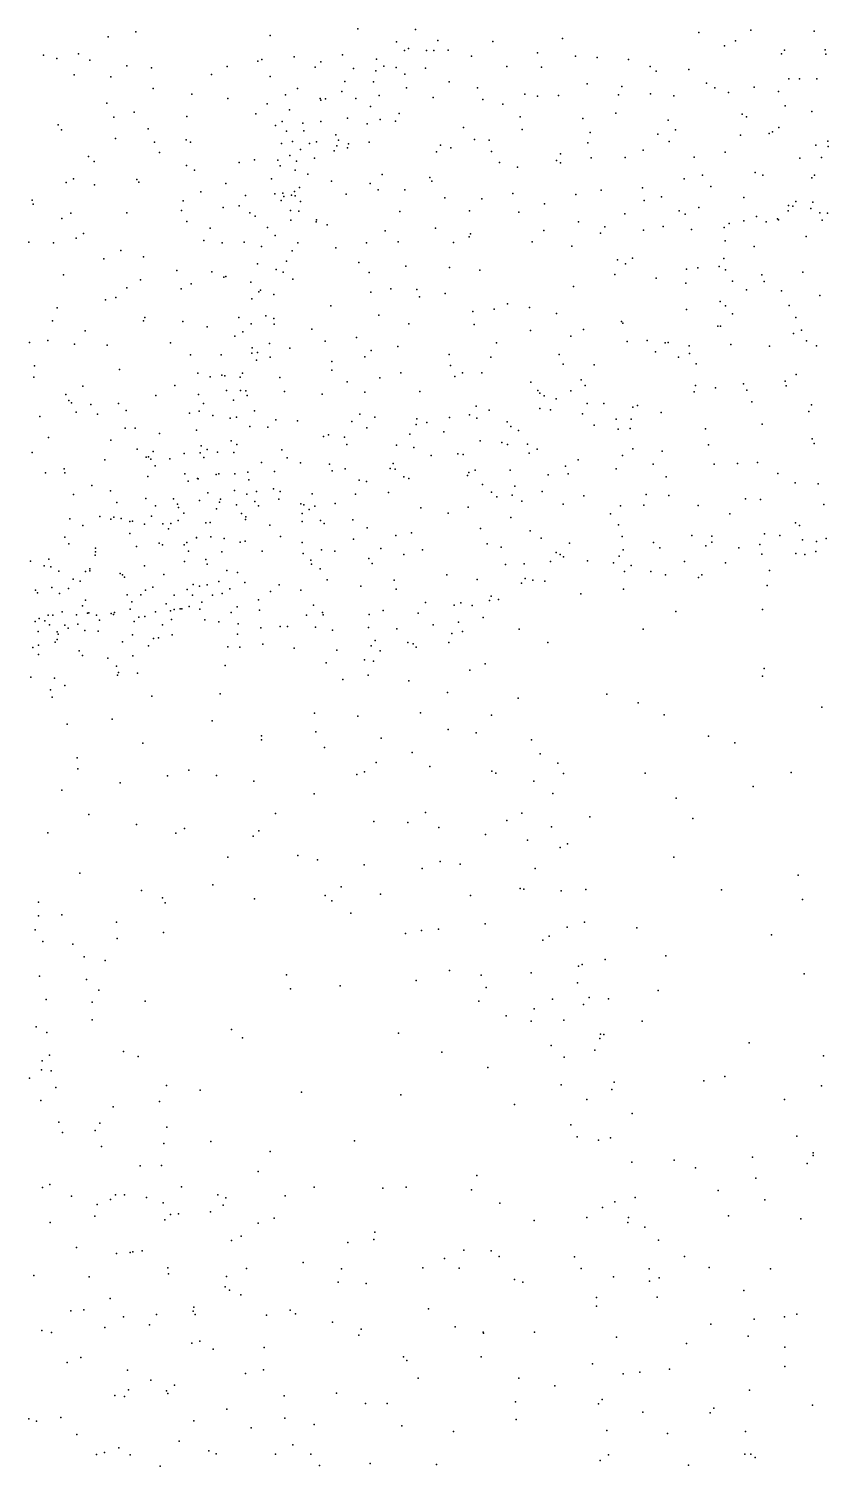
# Model space of a CAD drawing. Header units: metres. Extents: x -24.3 to 24.3, y -27.7 to 27.7.
# Drawn here: x -0.568 to 2.192, y -15.294 to -10.332 of the extents above; entities that cross this region are included whole.
import ezdxf

# ---------------------------------------------------------------- set-up
doc = ezdxf.new("R2010")
doc.units = ezdxf.units.M

msp = doc.modelspace()

# ---------------------------------------------------------------- linework, layer by layer
for p in [(-0.2935, -10.3599, 22.0451), (-0.1981, -10.3425, 15.3648), (0.2654, -10.3557, 20.2297), (0.5677, -10.3324, 19.5328), (0.7666, -10.3346, 21.0954), (1.2741, -10.3656, 18.8271), (1.7448, -10.3455, 14.7633), (1.9246, -10.3369, 14.7432), (2.143, -10.3411, 17.8178), (-0.396, -10.4186, 22.0072), (0.7016, -10.3775, 20.9424), (0.7293, -10.407, 21.6866), (0.7425, -10.4007, 19.3679), (0.8047, -10.4075, 21.3236), (0.8304, -10.4076, 19.2759), (0.8441, -10.3732, 13.5756), (0.8803, -10.4063, 15.3465), (1.0336, -10.376, 15.2275), (1.1882, -10.4152, 15.154), (1.8341, -10.3909, 14.9608), (1.8714, -10.374, 18.3709), (2.0302, -10.4189, 14.7615), (2.0408, -10.4061, 18.0589), (2.1816, -10.4055, 14.8046), (-0.5172, -10.4231, -0.8169), (-0.4711, -10.4347, 15.238), (-0.3568, -10.4406, 15.3065), (-0.2292, -10.4607, 15.3988), (-0.144, -10.4674, 21.9937), (0.1167, -10.463, 13.2507), (0.2232, -10.4448, 22.024), (0.2368, -10.4381, 19.9321), (0.3482, -10.4293, 13.2862), (0.4208, -10.4653, 15.5474), (0.44, -10.4464, -0.7929), (0.5151, -10.4226, 21.9099), (0.6322, -10.4375, 21.7821), (0.658, -10.4618, 19.453), (0.6998, -10.4667, 21.085), (0.8013, -10.4688, 15.4146), (0.96, -10.4272, 19.0768), (1.0828, -10.4627, 18.8841), (1.2023, -10.4649, 18.7717), (1.3196, -10.4273, 14.0467), (1.3943, -10.4322, 14.9917), (1.5027, -10.4384, -0.8534), (1.5766, -10.4631, 18.5766), (2.1839, -10.4197, 17.7325), (-0.4106, -10.4912, 13.2937), (-0.2849, -10.4986, 21.9524), (0.0634, -10.49, 21.9937), (0.2653, -10.4977, 20.2043), (0.5233, -10.5141, 19.5612), (0.553, -10.4695, 15.5041), (0.6224, -10.5158, 13.3285), (0.6307, -10.4782, 20.9054), (0.7304, -10.4891, 21.2556), (0.8833, -10.5161, 19.1453), (1.5983, -10.4784, 14.8836), (1.7103, -10.4728, 18.4443), (2.056, -10.5052, 15.3504), (2.0931, -10.5054, 17.9732), (2.1519, -10.5049, 17.8607), (-0.1379, -10.5384, 15.5015), (-0.0053, -10.5577, 15.5957), (0.3189, -10.5606, 19.7267), (0.3603, -10.5382, 20.4177), (0.5124, -10.5486, 20.7905), (0.6413, -10.5627, 21.6021), (0.7359, -10.5358, 21.4042), (0.981, -10.5361, 18.9964), (1.1445, -10.5586, 15.3078), (1.1878, -10.565, 18.6959), (1.2604, -10.5629, 15.2099), (1.3602, -10.522, 15.079), (1.4673, -10.5603, 18.5531), (1.4798, -10.5319, 14.1956), (1.5785, -10.5573, 18.503), (1.6593, -10.5641, 14.4531), (1.7718, -10.5202, 14.6681), (1.8008, -10.5365, 14.8123), (1.8476, -10.552, 18.3114), (1.9361, -10.5343, 18.2291), (2.0197, -10.5487, 14.7947), (-0.2978, -10.5888, -0.8299), (0.1195, -10.573, 15.6405), (0.2548, -10.592, -0.815), (0.3324, -10.612, 21.8492), (0.4378, -10.5733, 19.6298), (0.4406, -10.5784, 15.6055), (0.4563, -10.5747, 21.8264), (0.5606, -10.5733, 21.7453), (0.6121, -10.6004, 19.4896), (0.8284, -10.5702, -0.788), (0.9994, -10.5761, 15.397), (1.0681, -10.5922, 18.8115), (2.043, -10.5989, 18.045), (2.1353, -10.6176, 14.8517), (-0.466, -10.6639, 21.7938), (-0.2743, -10.6376, 15.4744), (-0.2044, -10.6203, 21.8541), (-0.0221, -10.6347, 21.8719), (0.2155, -10.6264, 21.8885), (0.2844, -10.6668, 20.0965), (0.3063, -10.6526, 20.2126), (0.3779, -10.6581, 20.5818), (0.4402, -10.6528, 13.2312), (0.5327, -10.6416, 20.9146), (0.5998, -10.6611, 21.1424), (0.6454, -10.6461, 21.4115), (0.6979, -10.6518, 19.401), (0.7106, -10.6249, 15.54), (1.1282, -10.6361, 13.5859), (1.3448, -10.6421, 18.5561), (1.4586, -10.6233, 15.0539), (1.6391, -10.6475, -0.8132), (1.8945, -10.6268, 14.83), (1.9092, -10.6362, 15.0678), (-0.4551, -10.6815, 15.3949), (-0.2688, -10.7113, 21.7593), (-0.1554, -10.6775, 13.1662), (-0.024, -10.716, -0.8319), (0.3221, -10.6857, 15.7222), (0.3812, -10.6847, 21.7549), (0.4926, -10.6982, 21.6497), (0.9325, -10.6738, 15.4833), (0.9711, -10.7152, 18.88), (1.0208, -10.7166, -0.7663), (1.1358, -10.6805, 18.6473), (1.3696, -10.6909, 15.2375), (1.6038, -10.6967, 15.0025), (1.6644, -10.6815, 18.3601), (1.8884, -10.6994, 18.1971), (1.9884, -10.6944, 18.1088), (1.9998, -10.6879, 14.8685), (2.0212, -10.6738, -0.8529), (-0.1341, -10.7234, 21.7606), (-0.1166, -10.76, 15.712), (-0.0093, -10.7236, 15.7519), (0.3045, -10.7284, 19.858), (0.343, -10.721, 20.3168), (0.3698, -10.7492, 20.4702), (0.4016, -10.7282, 19.6324), (0.4257, -10.7229, 20.8244), (0.486, -10.7537, 21.1268), (0.496, -10.7361, 15.7011), (0.501, -10.7171, 19.5547), (0.5326, -10.7435, 21.3968), (0.5361, -10.7292, 21.2362), (0.607, -10.7243, 19.463), (0.8395, -10.7577, 19.1258), (0.8529, -10.7346, 15.5491), (0.8888, -10.7433, 19.0048), (1.0293, -10.7566, 18.7524), (1.2675, -10.7646, -0.7364), (1.3617, -10.7267, 18.4728), (1.5526, -10.7519, 15.1017), (1.6425, -10.721, 14.2251), (1.8356, -10.7589, 14.9566), (2.1487, -10.7338, 17.8855), (2.1901, -10.7203, 14.9602), (2.1918, -10.7393, 16.1057), (-0.3615, -10.7731, 15.539), (-0.3421, -10.7911, 13.1996), (-0.0233, -10.8049, 21.6571), (0.1583, -10.7942, 15.8253), (0.2115, -10.7847, 21.6979), (0.2918, -10.7863, 19.7304), (0.2994, -10.8057, 19.9704), (0.3331, -10.77, 21.62), (0.3558, -10.7895, 20.6292), (0.4186, -10.7792, 20.9838), (1.0576, -10.7946, 15.506), (1.1196, -10.8098, 18.5911), (1.2542, -10.7876, 18.4883), (1.2679, -10.7952, 15.4462), (1.374, -10.7785, 13.596), (1.4904, -10.7769, 18.3898), (1.7284, -10.7753, 15.0141), (2.0933, -10.7792, 17.9843), (2.1689, -10.7767, 16.224), (-0.4383, -10.863, 15.5921), (-0.4132, -10.8509, 21.619), (-0.1945, -10.853, 15.7766), (-0.1876, -10.8615, 21.5365), (0.0043, -10.8208, 15.8435), (0.2703, -10.8502, 21.4757), (0.3515, -10.8205, 15.8141), (0.395, -10.8346, 21.3537), (0.477, -10.8589, 15.8004), (0.6515, -10.8351, -0.7893), (0.8161, -10.8459, 13.2477), (0.824, -10.8587, 15.6177), (1.6948, -10.8507, 15.1232), (1.7579, -10.8379, 18.2266), (1.9396, -10.8291, 18.0995), (1.9656, -10.8372, 15.0005), (2.1349, -10.8464, 15.056), (2.1438, -10.8376, 16.0174), (-0.3412, -10.8717, 15.6833), (0.0264, -10.8951, 13.1215), (0.1121, -10.8662, 21.5003), (0.1808, -10.908, 21.3779), (0.281, -10.9025, 21.0733), (0.3088, -10.9003, 20.9322), (0.3131, -10.9114, 15.9006), (0.339, -10.9065, 20.7293), (0.3497, -10.8936, 20.1848), (0.3521, -10.9095, 19.6503), (0.3665, -10.8806, 20.4094), (0.5274, -10.9029, 19.4586), (0.6101, -10.8664, 15.7299), (0.6377, -10.8888, 19.3516), (0.7304, -10.888, 19.2429), (1.1028, -10.9005, 13.3554), (1.3203, -10.9043, 18.4103), (1.4083, -10.89, 15.4601), (1.5512, -10.8814, 15.3244), (1.6164, -10.9124, 18.2781), (1.7864, -10.8772, 14.4636), (1.9005, -10.9145, 15.1421), (-0.5566, -10.9244, 15.6084), (-0.5521, -10.9379, 21.6616), (-0.0404, -10.9601, 15.955), (-0.0353, -10.9265, 21.4113), (0.1035, -10.9497, -0.8169), (0.1579, -10.9435, 21.2232), (0.3036, -10.9248, 19.8274), (0.3355, -10.9598, 20.0118), (0.3645, -10.9625, 20.3116), (0.3698, -10.9289, 13.1505), (0.7129, -10.9631, 15.7295), (0.8687, -10.9159, 18.9176), (0.9537, -10.961, 18.7449), (0.9956, -10.9192, 15.5945), (1.212, -10.9366, 15.5766), (1.5561, -10.9255, 15.4547), (1.6772, -10.9614, 15.4362), (1.7455, -10.9498, 15.3293), (2.0532, -10.9612, 15.7462), (2.055, -10.9421, 18.057), (2.07, -10.9448, 15.9116), (2.0796, -10.9291, 15.216), (2.1313, -10.9528, 15.5607), (2.1384, -10.9312, 16.1671), (-0.4534, -10.9868, 21.5394), (-0.4231, -10.9684, 15.7547), (-0.2295, -10.9678, 21.4516), (-0.0225, -10.9982, 21.2757), (0.195, -10.9682, 15.9652), (0.214, -10.979, 20.9975), (0.3365, -10.9935, 20.5747), (0.4237, -10.999, 15.9223), (0.4249, -10.9915, 19.508), (0.4626, -11.0096, -0.7944), (1.1232, -10.9658, 18.5604), (1.3293, -10.9985, -0.7171), (1.4891, -10.971, 15.5499), (1.6982, -10.9719, 18.2108), (1.8495, -11.0048, 15.6268), (1.9005, -10.9949, 15.4584), (1.9441, -10.9801, 15.3126), (1.9774, -10.9984, 16.0237), (2.0162, -10.9883, 15.5769), (2.0195, -10.9919, 15.4131), (2.1625, -10.9677, 15.4408), (2.1704, -10.9927, 17.9674), (2.1897, -10.9693, 16.3001), (-0.4043, -11.0548, 15.9641), (-0.3784, -11.0392, 21.4459), (0.0369, -11.0636, 21.1425), (0.0579, -11.0207, 16.0096), (0.2564, -11.0189, 19.7384), (0.283, -11.0458, 16.0255), (0.6623, -11.0301, 19.2115), (0.8363, -11.0204, 15.6924), (0.9518, -11.0508, 15.6704), (0.9568, -11.0407, 13.1873), (1.2105, -11.0282, 18.4727), (1.4052, -11.0375, 18.3339), (1.4211, -11.0157, 15.6391), (1.5546, -11.028, 18.2591), (1.6225, -11.0152, 15.6692), (1.7193, -11.0256, 15.7601), (1.8326, -11.0181, 15.8251), (2.1158, -11.0498, 16.2099), (-0.5671, -11.0694, 21.6353), (-0.4827, -11.0718, 13.1965), (-0.2495, -11.0974, 16.0262), (0.0996, -11.0716, 21.0322), (0.1755, -11.0689, 20.9016), (0.236, -11.0836, 20.7666), (0.3408, -11.0991, 19.5429), (0.3607, -11.0708, 20.2371), (0.492, -11.0882, 15.9684), (0.5977, -11.0708, 15.8791), (0.7072, -11.0677, 19.0879), (0.8979, -11.0705, -0.7609), (1.1701, -11.0674, 15.6409), (1.3067, -11.0832, 15.6631), (1.836, -11.0649, 18.1407), (1.936, -11.0839, 15.3905), (-0.3085, -11.1268, 21.3719), (-0.1719, -11.1199, 21.2775), (0.2217, -11.1434, 16.1087), (0.2859, -11.1628, 20.575), (0.3213, -11.1342, 20.0224), (0.571, -11.1393, 19.255), (0.7341, -11.1514, 18.9514), (0.8848, -11.1569, 15.7688), (1.4649, -11.1295, 15.7432), (1.4924, -11.1433, 18.2759), (1.5165, -11.124, 13.3843), (1.7026, -11.1626, -0.6809), (1.7416, -11.1573, 18.1747), (1.8153, -11.153, 13.6001), (1.8318, -11.1259, 14.2905), (-0.4481, -11.182, 16.0541), (-0.1819, -11.1993, 16.1068), (-0.0566, -11.167, 16.0933), (-0.0071, -11.2131, 13.1271), (0.0644, -11.1712, -0.8118), (0.1058, -11.19, 20.9617), (0.1127, -11.1877, 16.1276), (0.1986, -11.2072, 19.7427), (0.3101, -11.1725, 13.121), (0.3439, -11.1969, 20.3467), (0.6073, -11.1736, 15.9749), (0.9893, -11.1655, 18.6499), (1.4553, -11.1804, -0.6935), (1.5982, -11.1927, 18.2168), (1.7001, -11.2107, 15.9115), (1.8376, -11.1647, 13.8409), (1.8612, -11.2038, 16.0368), (1.9622, -11.1818, -0.7075), (1.9705, -11.2049, 16.1051), (2.1039, -11.173, 18.0685), (-0.2671, -11.2604, 21.3024), (-0.2299, -11.2265, -0.8268), (-0.0421, -11.2297, 21.1087), (0.2265, -11.2407, 20.6627), (0.232, -11.2349, 19.8706), (0.2786, -11.25, 20.004), (0.613, -11.2413, 19.099), (0.6819, -11.2296, 13.1311), (0.7718, -11.2322, 18.8383), (0.7807, -11.258, 15.945), (0.8691, -11.2461, 18.7542), (1.3121, -11.222, 15.7694), (1.91, -11.2334, 18.1476), (2.0309, -11.237, 15.9808), (2.163, -11.2531, 16.1964), (-0.4701, -11.2958, 16.1883), (-0.3035, -11.2675, 16.1354), (0.2019, -11.2643, 16.2092), (0.4754, -11.2892, 19.2734), (0.9655, -11.3086, 15.8771), (1.0382, -11.3003, -0.7331), (1.0852, -11.2813, 15.8279), (1.1602, -11.2944, 18.5295), (1.7025, -11.3013, 15.0513), (1.8184, -11.274, 14.4651), (1.8373, -11.2888, 15.8164), (2.0566, -11.288, 16.1979), (-0.4855, -11.3402, 21.4636), (-0.1717, -11.3405, 21.2241), (-0.1676, -11.3285, 16.1995), (-0.0361, -11.3428, 16.2427), (0.0478, -11.3607, 20.9645), (0.1578, -11.3287, 19.8237), (0.1997, -11.3512, 19.958), (0.251, -11.3231, 20.515), (0.2778, -11.3322, 19.5176), (0.2797, -11.3524, 20.2713), (0.6407, -11.3208, 19.0095), (0.7436, -11.3506, 16.0723), (0.9699, -11.3535, 18.6752), (1.2542, -11.3157, -0.7084), (1.4778, -11.3424, 18.2702), (1.483, -11.3487, 15.915), (1.8109, -11.3586, 13.4442), (1.8204, -11.3593, 18.1626), (1.8609, -11.3166, 16.0846), (2.0795, -11.3287, 18.1118), (-0.5025, -11.4086, 16.3075), (-0.3729, -11.3748, 16.248), (0.1432, -11.3931, 19.6947), (0.1709, -11.3789, 20.7284), (0.4091, -11.369, 19.3406), (0.4551, -11.4103, -0.7815), (0.5631, -11.3985, 19.1299), (1.1645, -11.3737, 15.9094), (1.3027, -11.3938, 13.1564), (1.3475, -11.3709, 18.379), (1.5669, -11.4085, 13.1763), (2.0723, -11.3847, -0.6657), (2.0991, -11.3727, 16.2707), (2.1165, -11.4096, 16.4596), (-0.5654, -11.4151, -3.6152), (-0.4102, -11.4214, 13.148), (-0.2973, -11.4243, 21.3357), (-0.0791, -11.4167, 21.1578), (-0.0096, -11.4575, 13.136), (0.0963, -11.4583, 20.9047), (0.2024, -11.4523, 20.6405), (0.2037, -11.4334, 16.3934), (0.2214, -11.4502, 20.4591), (0.2629, -11.4188, 13.1306), (0.3336, -11.4349, 16.3908), (0.6139, -11.4433, 18.9981), (0.7061, -11.4291, 16.2683), (0.8831, -11.4566, 16.1161), (1.0471, -11.4161, 15.9713), (1.2635, -11.4568, 15.9817), (1.4982, -11.4118, 14.8863), (1.595, -11.4477, 18.1937), (1.6287, -11.417, 14.6174), (1.6393, -11.4158, 15.4308), (1.7117, -11.4274, 18.1775), (1.7126, -11.453, 16.0773), (1.8556, -11.4219, 16.137), (1.9893, -11.4282, 16.2137), (2.1511, -11.4274, 18.1056), (-0.5486, -11.4957, 16.3935), (-0.2552, -11.5085, 16.3745), (0.2182, -11.4764, 20.2094), (0.2654, -11.4659, 19.4975), (0.4778, -11.4811, 16.4644), (0.4788, -11.5106, 13.1307), (0.5918, -11.4646, 16.4102), (0.888, -11.4942, 18.7271), (1.0274, -11.4662, 18.6399), (1.2765, -11.4906, 18.4498), (1.3835, -11.4928, 18.3608), (1.6752, -11.4658, 15.8228), (1.7359, -11.4891, 14.2887), (-0.5499, -11.5345, -4.5674), (0.016, -11.5213, 16.4482), (0.058, -11.5335, 19.8179), (0.0986, -11.5278, 19.9653), (0.1087, -11.5302, -0.7974), (0.1615, -11.5349, 16.503), (0.1703, -11.5214, 19.6166), (0.2993, -11.5366, 16.535), (0.5316, -11.5515, 19.112), (0.6439, -11.5375, 18.9009), (0.7166, -11.5204, 16.4336), (0.9026, -11.5328, 16.2271), (0.9296, -11.5199, -0.7333), (0.9965, -11.52, 16.1373), (1.165, -11.5517, 18.5397), (1.3393, -11.5439, 16.0654), (1.8988, -11.5575, 16.2161), (2.0427, -11.5492, 18.1222), (2.0812, -11.5256, 16.3079), (-0.4401, -11.5943, 16.4722), (-0.3816, -11.5664, -3.6577), (-0.1287, -11.5986, 16.5069), (-0.0638, -11.5641, 21.1447), (0.0182, -11.5944, 21.0583), (0.1151, -11.5808, 20.9133), (0.1625, -11.5805, 20.1402), (0.1812, -11.5824, 20.314), (0.1858, -11.5987, 20.6876), (0.315, -11.584, 19.4126), (0.4448, -11.5931, 19.2445), (0.5927, -11.5863, 16.5862), (0.7821, -11.5848, 18.7749), (1.1892, -11.5812, 15.0936), (1.1959, -11.5898, 13.1229), (1.2115, -11.5998, -0.6979), (1.3033, -11.5821, 14.8763), (1.3522, -11.5634, 15.4472), (1.7286, -11.586, 16.2016), (1.7337, -11.5642, 16.2689), (1.8021, -11.572, 13.3439), (1.911, -11.5794, 13.7954), (2.047, -11.5648, 16.6855), (-0.429, -11.6159, 21.4349), (-0.4209, -11.6232, -3.199), (-0.4037, -11.6561, 16.5762), (-0.3535, -11.6295, -4.5666), (-0.2586, -11.6264, -3.9523), (-0.2321, -11.6497, 21.3226), (-0.013, -11.6592, 19.8064), (0.0209, -11.6521, 16.6284), (0.0355, -11.6264, 19.6987), (0.139, -11.6146, 16.5988), (0.2108, -11.6507, 20.5807), (0.9763, -11.6348, 15.1734), (1.0212, -11.6493, 15.618), (1.1961, -11.6434, 16.2201), (1.2336, -11.648, 18.484), (1.2529, -11.6103, 15.8456), (1.3591, -11.6259, 18.391), (1.4171, -11.6258, 14.5874), (1.5177, -11.6384, 16.1866), (1.5333, -11.6329, 14.3514), (1.615, -11.6567, 14.1244), (1.9277, -11.6202, -0.6178), (2.1246, -11.6534, 16.9703), (2.134, -11.6306, 18.082), (-0.5297, -11.6708, 21.4928), (-0.3306, -11.6632, -3.4149), (0.067, -11.667, 20.0331), (0.1271, -11.6763, 16.7015), (0.1488, -11.6735, 19.5746), (0.1958, -11.7053, 20.3794), (0.2568, -11.7073, 19.4553), (0.2847, -11.6827, 16.7407), (0.3596, -11.6861, 19.3325), (0.5473, -11.6885, 19.027), (0.5753, -11.6631, -0.7648), (0.6268, -11.6735, 18.8837), (0.7699, -11.6987, 15.465), (0.7713, -11.6789, 15.0281), (0.8063, -11.6914, 13.1864), (0.884, -11.6744, 16.5171), (0.9538, -11.665, 18.6676), (0.979, -11.6762, 14.7938), (1.084, -11.6895, 16.3402), (1.0962, -11.7058, 14.5197), (1.3431, -11.6615, 16.119), (1.384, -11.7007, 16.2409), (1.4596, -11.6804, 13.2692), (1.511, -11.6802, 18.2228), (1.9635, -11.6974, 16.3337), (-0.4993, -11.7433, -5.3273), (-0.2849, -11.7529, -5.1687), (-0.235, -11.7107, 16.719), (-0.2008, -11.7115, -4.7835), (-0.1167, -11.7292, -4.5305), (0.0115, -11.7181, 16.7809), (0.1305, -11.7553, 20.9199), (0.4498, -11.7398, 13.2395), (0.4665, -11.7338, 16.8324), (0.5217, -11.7426, 15.2274), (0.5988, -11.7101, 16.7789), (0.7476, -11.7313, 18.7631), (0.8645, -11.7241, 16.6348), (0.99, -11.755, 16.5564), (1.1228, -11.7186, 16.0235), (1.4672, -11.7147, -0.6635), (1.5082, -11.7127, 16.4382), (1.7676, -11.7134, 18.1358), (2.1366, -11.7479, 18.0378), (-0.5564, -11.7952, 16.7233), (-0.1938, -11.784, 16.8566), (-0.1384, -11.792, 13.2782), (-0.0313, -11.799, -4.9722), (0.0237, -11.7962, -3.9954), (0.0273, -11.7718, -0.7668), (0.0481, -11.7845, 19.6245), (0.0833, -11.7936, 20.1623), (0.1404, -11.795, 13.302), (0.1503, -11.7676, 16.8612), (0.3052, -11.7858, 15.1065), (0.5301, -11.7671, 14.8918), (0.7014, -11.7693, 14.6776), (0.761, -11.7776, 16.8491), (0.8213, -11.8051, 18.6916), (0.9133, -11.7995, 16.7219), (0.9317, -11.8022, 14.2457), (1.0653, -11.7602, 13.2796), (1.0845, -11.7674, 18.5674), (1.1533, -11.7663, 16.4133), (1.1598, -11.7978, 14.1155), (1.1868, -11.784, 16.2998), (1.4811, -11.8058, 16.3439), (1.5174, -11.7826, 13.8957), (1.6185, -11.7901, 16.3288), (1.7784, -11.7682, 16.3165), (2.1436, -11.7643, 16.5031), (-0.4459, -11.8516, 16.8399), (-0.3048, -11.8204, 16.8915), (-0.1623, -11.8107, 19.7854), (-0.1546, -11.8102, 21.275), (-0.1466, -11.8177, -3.4833), (-0.1321, -11.8406, 16.9639), (-0.0813, -11.8172, 19.9581), (0.0361, -11.8122, 16.9284), (0.2356, -11.8297, 19.4348), (0.3243, -11.8132, 15.3245), (0.3698, -11.8309, 19.2693), (0.4707, -11.8355, 16.9715), (0.479, -11.8582, 14.5158), (0.5244, -11.8517, 18.8965), (0.6795, -11.8498, 13.381), (0.6896, -11.8334, 15.8437), (0.6967, -11.8521, 16.9766), (0.9728, -11.8557, 18.5894), (1.0938, -11.8562, 16.6311), (1.2843, -11.8416, 13.8629), (1.3291, -11.8205, 18.3133), (1.4596, -11.8514, 16.763), (1.5879, -11.8354, 18.0698), (1.7985, -11.8351, 17.068), (1.8788, -11.8329, 18.0413), (1.9471, -11.8295, 16.4607), (-0.51, -11.8657, 21.4535), (-0.4434, -11.8648, -5.6864), (-0.1567, -11.8774, 19.6823), (-0.0286, -11.8684, 20.0589), (-0.018, -11.8943, 17.0771), (0.0147, -11.8853, -5.4589), (0.0164, -11.886, 15.1415), (0.0787, -11.8712, 21.0546), (0.0882, -11.8692, 14.9232), (0.1433, -11.8689, 19.5041), (0.1878, -11.8623, 20.445), (0.1913, -11.8895, -4.8962), (0.2804, -11.8601, 14.7429), (0.5726, -11.8909, -0.7735), (0.5974, -11.8948, 18.7987), (0.7271, -11.8795, 18.7114), (0.7445, -11.8847, 16.076), (0.947, -11.8744, 13.4409), (0.9513, -11.8642, 13.9862), (0.9982, -11.906, 16.412), (1.2249, -11.8724, 16.5384), (1.2943, -11.8686, -0.6744), (1.6327, -11.8787, 16.4263), (2.0183, -11.8677, 17.9962), (2.0779, -11.8997, 16.6212), (2.1566, -11.9027, -0.5774), (-0.4132, -11.9405, 21.4074), (-0.3499, -11.9091, 16.9817), (-0.286, -11.927, 19.7917), (-0.164, -11.9538, 17.1301), (-0.0687, -11.9554, 19.6137), (0.0501, -11.9342, 19.5643), (0.0945, -11.9563, 17.1655), (0.1422, -11.9261, 20.8997), (0.1854, -11.939, 15.564), (0.2178, -11.9291, -5.2695), (0.2771, -11.9207, 19.3622), (0.2951, -11.9563, 15.7574), (0.2994, -11.9298, 13.4649), (0.4104, -11.9377, 14.2156), (0.5595, -11.9393, 17.1047), (0.6744, -11.9331, 13.9236), (1.0293, -11.9319, 16.8646), (1.0479, -11.9476, -0.7126), (1.1003, -11.9424, 18.4874), (1.1102, -11.9117, 13.6969), (1.2043, -11.93, 16.6683), (1.3476, -11.9446, 16.5658), (1.563, -11.9404, 17.9991), (1.6417, -11.9433, -0.632), (1.9064, -11.9552, 17.942), (-0.2635, -11.9673, 21.3352), (-0.13, -11.9786, 19.9989), (-0.0542, -11.9736, 17.1811), (-0.0513, -11.9853, -3.1072), (-0.0324, -12.0047, 13.3893), (0.0214, -11.9603, 20.1532), (0.08, -11.9896, 20.985), (0.09, -11.9667, 14.4359), (0.1491, -11.976, 20.393), (0.1662, -12.0053, 19.3998), (0.2127, -11.9638, 17.155), (0.2254, -11.9793, -3.8226), (0.3716, -11.9724, 19.0989), (0.3757, -12.0057, -4.2212), (0.3819, -11.9755, 17.1408), (0.3997, -11.9915, 13.9629), (0.4196, -11.9797, -4.5263), (0.4897, -11.9707, 16.046), (0.7857, -11.9855, 13.6121), (0.8804, -12.0043, 18.5701), (0.9483, -11.9841, 17.1171), (1.1346, -11.9634, 16.8027), (1.2766, -11.9736, 16.679), (1.4402, -12.0063, 18.0255), (1.4747, -11.9792, 16.5821), (1.5551, -11.9762, 17.114), (1.7423, -11.9777, 17.9337), (1.9583, -11.9576, 16.6182), (2.1765, -11.9741, 16.7978), (-0.4266, -12.0236, 19.6519), (-0.3814, -12.0467, -6.0948), (-0.3223, -12.0157, 17.0897), (-0.2851, -12.0248, 13.3499), (-0.2744, -12.0182, 19.8905), (-0.2484, -12.0227, -2.7483), (-0.2191, -12.0331, 14.904), (-0.2096, -12.0319, 19.5951), (-0.1681, -12.042, 17.2362), (-0.1438, -12.0147, 15.2727), (-0.1056, -12.0417, 21.1964), (-0.0778, -12.0402, 14.2601), (-0.0527, -12.0301, 15.5461), (0.0437, -12.0375, 19.4807), (0.0585, -12.0368, 17.2685), (0.1807, -12.0265, -3.5862), (0.1811, -12.0176, 20.6787), (0.2646, -12.0457, 17.2269), (0.3764, -12.0329, 18.9595), (0.4396, -12.0298, 18.8334), (0.4513, -12.0402, 13.6623), (0.5508, -12.0276, 16.2473), (0.6002, -12.0551, 17.2106), (1.096, -12.0198, 17.017), (1.4675, -12.0447, 16.7407), (1.8524, -12.0071, 16.6397), (2.0791, -12.0376, 17.8029), (2.0924, -12.0471, 16.8441), (-0.4433, -12.0876, 19.541), (-0.2192, -12.0746, 14.4817), (-0.0852, -12.0588, 19.5173), (-0.0219, -12.1057, 17.3507), (0.0116, -12.088, 15.8438), (0.0116, -12.0894, 21.0382), (0.0606, -12.0865, 20.2774), (0.1063, -12.0918, -5.9028), (0.1617, -12.104, 13.6), (0.179, -12.1015, 19.284), (0.3011, -12.0844, 19.0395), (0.3756, -12.1051, -0.7448), (0.553, -12.094, -4.9754), (0.6994, -12.0817, 18.6094), (0.7532, -12.0722, -0.7941), (0.992, -12.0572, 17.2194), (1.1632, -12.0659, 17.1146), (1.2014, -12.0905, 16.9488), (1.4801, -12.0854, -0.6866), (1.589, -12.1062, 17.3789), (1.721, -12.0813, 16.7177), (1.7895, -12.1046, -0.64), (1.7897, -12.0835, 17.7906), (1.9723, -12.0761, 16.7808), (2.0249, -12.0815, 17.7657), (2.1031, -12.0962, 17.6835), (2.1507, -12.1022, 17.0681), (2.1841, -12.0924, 17.928), (-0.4291, -12.1103, 21.3611), (-0.3389, -12.1497, 21.2896), (-0.3379, -12.1374, 19.4952), (-0.3376, -12.1253, 15.2544), (-0.1965, -12.1197, 19.5023), (-0.1178, -12.1079, 20.0531), (-0.1064, -12.1132, 13.9293), (-0.0318, -12.1137, -0.6849), (-0.0163, -12.1358, -2.928), (0.0984, -12.1381, 17.3792), (0.2377, -12.1358, 17.3391), (0.3797, -12.1433, 18.7858), (0.4426, -12.1306, 17.2829), (0.4888, -12.1354, -5.5326), (0.6473, -12.1264, 16.4748), (0.7272, -12.1467, 17.3132), (0.791, -12.1308, 18.541), (1.015, -12.1108, 18.4401), (1.0624, -12.1215, 17.3115), (1.2523, -12.1403, 18.0726), (1.2663, -12.1465, 17.4511), (1.2785, -12.1555, 17.95), (1.2989, -12.1084, 17.0445), (1.4703, -12.1528, 17.0012), (1.4843, -12.1315, 17.7523), (1.6101, -12.1238, 16.8564), (1.7692, -12.1173, 16.8266), (1.8833, -12.1243, 16.8805), (1.9562, -12.1121, 17.7498), (1.9629, -12.1464, 17.0093), (2.0798, -12.1438, 17.572), (2.1108, -12.1475, 17.1853), (2.1485, -12.1367, 17.381), (-0.5617, -12.1699, 21.3566), (-0.515, -12.1864, 19.3906), (-0.4983, -12.1628, 17.0613), (-0.4922, -12.1899, 19.8501), (-0.464, -12.2041, 14.6688), (-0.3716, -12.2055, 15.4781), (-0.3574, -12.2039, -0.656), (-0.3571, -12.1961, -2.4623), (-0.168, -12.1859, 13.6371), (-0.0305, -12.1717, 19.3813), (0.0434, -12.1639, 20.9424), (0.0483, -12.18, -6.1079), (0.1162, -12.2019, 20.7429), (0.4055, -12.1663, 16.3552), (0.4081, -12.1809, -3.6305), (0.4384, -12.1967, 18.59), (0.6064, -12.1603, -4.2972), (0.6177, -12.1777, -5.3188), (1.0777, -12.182, -0.7896), (1.1418, -12.1788, 18.2305), (1.2328, -12.1711, 17.668), (1.3605, -12.1692, 17.3085), (1.4509, -12.1761, 17.5189), (1.4888, -12.2053, 17.372), (1.5115, -12.1851, 17.1248), (1.6953, -12.171, 17.6225), (1.8374, -12.1759, 17.0143), (1.989, -12.2018, 17.3723), (-0.4149, -12.2324, -6.3207), (-0.3907, -12.2387, 19.9476), (-0.2522, -12.2131, 15.7824), (-0.244, -12.2172, 17.3965), (-0.2373, -12.2248, 20.0373), (-0.1021, -12.2165, 21.1213), (-0.0006, -12.2506, 20.3123), (0.048, -12.2512, 17.5262), (0.0881, -12.2402, 20.4997), (0.1528, -12.2093, -3.0701), (0.1781, -12.244, 18.7014), (0.2961, -12.2523, 17.4531), (0.462, -12.234, 17.3865), (0.6935, -12.2362, 16.6816), (0.8755, -12.2168, 17.4435), (0.9795, -12.2335, 18.3273), (1.1324, -12.2462, 17.72), (1.1454, -12.2298, 18.0818), (1.1717, -12.2362, 17.9504), (1.2139, -12.2392, 17.2246), (1.5799, -12.2062, 17.4831), (1.6295, -12.2175, 17.2449), (1.7443, -12.2265, 17.4876), (1.7551, -12.2167, 17.2244), (1.981, -12.2539, -0.6594), (-0.545, -12.2697, 15.2988), (-0.5374, -12.2788, 14.4393), (-0.4886, -12.2612, 19.2642), (-0.4619, -12.2819, 13.5926), (-0.4306, -12.2641, 21.2539), (-0.2279, -12.2868, 17.5857), (-0.1805, -12.2868, 16.0584), (-0.1651, -12.2699, 19.3035), (-0.1396, -12.2602, 20.1476), (-0.0656, -12.2871, 17.606), (-0.0206, -12.2681, 20.9435), (-0.0026, -12.2873, 19.1478), (0.0217, -12.2567, 16.201), (0.0663, -12.2877, 20.6572), (0.0996, -12.2812, 18.6083), (0.1258, -12.2653, 18.8232), (0.225, -12.3034, 16.4342), (0.2669, -12.2744, 18.5876), (0.3714, -12.2707, -5.9333), (0.5784, -12.2568, -3.78), (0.7001, -12.2669, 17.4451), (1.0282, -12.2914, 17.6797), (1.0539, -12.3029, 17.8305), (1.3383, -12.2824, -0.78), (1.4851, -12.2669, 17.5247), (-0.4529, -12.3446, 19.0956), (-0.3825, -12.3247, 19.2063), (-0.3717, -12.305, 17.3608), (-0.3655, -12.35, 18.4299), (-0.36, -12.3486, 20.0615), (-0.2837, -12.3507, 18.5181), (-0.2753, -12.3543, 17.8374), (-0.2717, -12.3478, 18.345), (-0.2177, -12.336, 19.1593), (-0.2123, -12.3101, 21.1058), (-0.1309, -12.3452, 18.2327), (-0.0935, -12.317, 20.2756), (-0.0785, -12.3416, 17.7463), (-0.0664, -12.3374, 19.059), (-0.0447, -12.3342, 18.4148), (-0.0392, -12.3351, -2.6438), (-0.0147, -12.3262, 20.8391), (0.0231, -12.3361, 20.5377), (0.0297, -12.311, 17.6775), (0.1308, -12.347, 18.3756), (0.1519, -12.328, 17.6281), (0.2283, -12.3394, -6.2493), (0.4149, -12.3222, 18.4572), (0.4461, -12.3469, 17.5149), (0.6075, -12.3541, 17.5362), (0.656, -12.3404, 18.4057), (0.7759, -12.3491, 18.321), (0.8016, -12.313, -4.7521), (0.9002, -12.3222, 17.6213), (0.9239, -12.3142, 18.2578), (0.9622, -12.3234, 17.1121), (1.022, -12.3061, 18.1342), (1.6661, -12.3434, 17.7984), (1.9652, -12.3369, 18.0656), (-0.5457, -12.3787, 20.0045), (-0.5315, -12.3678, 18.8585), (-0.5121, -12.3755, 18.6181), (-0.5003, -12.3567, 15.7071), (-0.4962, -12.3902, 17.3269), (-0.4844, -12.3564, 18.4182), (-0.4428, -12.3908, 17.4377), (-0.4318, -12.4017, 18.0175), (-0.4028, -12.3555, 18.3095), (-0.3986, -12.3873, -2.2819), (-0.3338, -12.3564, 18.158), (-0.3241, -12.3737, 18.6755), (-0.2036, -12.3783, 18.9037), (-0.1884, -12.3632, 18.648), (-0.1675, -12.3605, 18.093), (-0.1058, -12.3897, -6.4394), (-0.0757, -12.3709, 20.3892), (0.0398, -12.372, 17.9688), (0.088, -12.3794, 18.1223), (0.1545, -12.3859, -2.8489), (0.2329, -12.4007, 17.7223), (0.2999, -12.396, -3.0574), (0.3252, -12.395, 17.6422), (0.3913, -12.3561, -3.2775), (0.4216, -12.3981, 18.343), (0.4478, -12.3554, 16.6834), (0.6054, -12.399, -3.5939), (0.703, -12.404, 16.9855), (0.8275, -12.3903, 18.2116), (0.9159, -12.3808, 18.1115), (1.0007, -12.3647, 17.9496), (-0.5349, -12.4126, 18.0989), (-0.4766, -12.4498, 17.9076), (-0.4696, -12.441, 20.0956), (-0.4693, -12.4145, 15.9222), (-0.466, -12.4221, 17.5844), (-0.3741, -12.4093, 17.7907), (-0.3282, -12.4115, 21.0741), (-0.2443, -12.4487, 20.9664), (-0.21, -12.4246, 20.276), (-0.1371, -12.4369, -0.6044), (-0.1201, -12.4342, 20.739), (-0.0723, -12.4244, 20.5164), (0.1531, -12.4218, 18.0012), (0.4811, -12.4087, -0.8043), (0.6273, -12.4434, 17.6966), (0.7404, -12.451, 18.1261), (0.8817, -12.4505, -4.2516), (0.8925, -12.4199, 17.9204), (0.9292, -12.413, -5.4151), (1.1246, -12.4046, -0.8315), (1.2234, -12.4509, 17.5325), (1.5534, -12.4045, -0.7857), (-0.5542, -12.4681, 17.5007), (-0.5345, -12.4925, 17.7438), (-0.5337, -12.4604, -0.5657), (-0.3939, -12.4798, 20.2066), (-0.3827, -12.4955, 20.9964), (-0.2081, -12.4972, 20.8157), (-0.154, -12.4627, 20.4217), (0.1197, -12.4654, -6.453), (0.1602, -12.4669, -0.6903), (0.2399, -12.4569, 18.0858), (0.3487, -12.47, 17.7471), (0.4961, -12.4775, -6.0886), (0.6138, -12.4618, 18.2409), (0.6449, -12.4797, -5.889), (0.7595, -12.4553, -3.7877), (0.7689, -12.4673, 17.9491), (-0.2951, -12.5053, 16.2323), (-0.2646, -12.5322, -6.5736), (0.1096, -12.5297, -2.6045), (0.4587, -12.5214, 17.9502), (0.5915, -12.5106, 18.0259), (0.6218, -12.5147, 17.8846), (0.955, -12.5463, -0.8515), (1.0077, -12.5246, -5.0094), (1.9701, -12.5401, -0.7182), (-0.561, -12.5701, 20.2888), (-0.4788, -12.5744, 20.8479), (-0.4436, -12.5991, 20.4855), (-0.262, -12.5635, 20.5855), (-0.2578, -12.5544, 20.454), (-0.1924, -12.5561, -2.3163), (0.5163, -12.5787, 16.9889), (0.604, -12.5631, -3.3516), (0.7437, -12.5826, -3.5716), (1.9644, -12.5675, 18.2921), (-0.4932, -12.614, 20.6588), (-0.4866, -12.6394, -6.683), (-0.1434, -12.6364, 16.5338), (0.093, -12.6277, 16.7288), (0.8774, -12.6231, 17.3665), (1.1213, -12.643, 17.6018), (1.4276, -12.6292, 17.865), (0.4183, -12.6946, -2.8308), (0.7846, -12.6941, -0.8722), (1.0289, -12.7014, -4.0828), (1.5361, -12.6585, -0.8948), (1.625, -12.7009, 18.1021), (2.1695, -12.6738, 18.4807), (-0.4349, -12.7329, 16.3953), (-0.2798, -12.7151, -2.148), (0.0654, -12.7206, -6.5972), (0.5679, -12.7048, -3.0807), (0.8794, -12.7513, -5.813), (-0.1737, -12.7985, -6.7085), (0.2356, -12.7872, -0.7632), (0.2358, -12.7734, -2.4958), (0.4229, -12.7594, -6.4446), (0.6483, -12.7814, -6.2464), (0.9766, -12.7628, -3.7835), (1.168, -12.7868, 17.7647), (1.7779, -12.7739, 18.282), (1.8688, -12.7975, -0.8377), (-0.4003, -12.8486, -6.7849), (0.453, -12.8127, -0.8517), (0.7553, -12.8302, -3.2373), (1.1973, -12.8354, -5.0195), (-0.3986, -12.8872, -0.4036), (-0.0153, -12.8912, 16.8701), (0.5908, -12.8971, -2.8405), (0.6309, -12.8646, 17.3486), (0.8164, -12.8787, 17.5208), (1.0309, -12.895, -1.05), (1.258, -12.8667, -4.6852), (2.0641, -12.8997, -0.8124), (-0.2522, -12.9355, 16.7302), (-0.0885, -12.9111, -2.0766), (0.08, -12.9097, -2.2304), (0.2096, -12.9296, -6.6169), (0.5646, -12.9066, -1.0148), (1.0449, -12.9016, -5.6588), (1.1754, -12.9289, -5.3997), (1.2781, -12.9025, 17.9435), (1.5604, -12.9014, 18.1815), (1.933, -12.9475, 18.4346), (-0.4537, -12.961, 16.5981), (0.4177, -12.9731, -6.5185), (1.2413, -12.972, -4.2577), (1.6671, -12.9877, -1.0483), (-0.3607, -13.0443, -1.8406), (0.2841, -13.0405, -0.8899), (0.802, -13.0372, -1.1426), (1.1342, -13.0399, -3.7026), (-0.196, -13.0785, -0.6697), (-0.0301, -13.0933, -1.9356), (0.623, -13.0687, -2.6468), (0.7407, -13.0724, -2.8576), (0.8478, -13.0895, -3.05), (1.082, -13.0651, -1.191), (1.2363, -13.0875, -3.9455), (1.3685, -13.053, -1.1597), (1.724, -13.0581, 18.3353), (-0.5022, -13.1081, -1.6286), (-0.0606, -13.1085, 16.9796), (0.2072, -13.1189, 17.1447), (0.2266, -13.1013, -2.0367), (1.0084, -13.114, -5.8364), (1.1538, -13.1328, 17.9155), (1.2916, -13.1462, -5.0144), (0.1196, -13.1916, -0.8943), (0.361, -13.1856, -1.1324), (1.2669, -13.1588, -5.2623), (1.6591, -13.1915, -1.1656), (-0.3919, -13.2465, 16.87), (0.4291, -13.2012, 17.3343), (0.5898, -13.2184, -6.4579), (0.79, -13.2305, -1.2945), (0.8522, -13.2069, -6.0982), (0.9216, -13.2158, 17.7544), (1.1802, -13.2311, -3.5239), (0.0677, -13.2868, -1.7106), (0.5109, -13.2946, -2.0069), (2.0874, -13.2538, -1.0017), (-0.1784, -13.3062, -6.8333), (-0.1064, -13.3321, -0.7941), (0.2119, -13.336, -1.4426), (0.4556, -13.3244, -1.3437), (0.4778, -13.3429, -1.6311), (0.6467, -13.3192, -2.2298), (0.9567, -13.3235, -2.9367), (1.1282, -13.2999, -3.3201), (1.1406, -13.3022, -5.5851), (1.2704, -13.3077, -3.7503), (1.3555, -13.3033, -4.7362), (1.8232, -13.3047, 18.4568), (2.1025, -13.3374, 18.6467), (-0.5343, -13.3938, 10.1133), (-0.5337, -13.3468, -1.3972), (-0.4541, -13.3903, 9.699), (-0.0974, -13.3493, -1.4429), (0.5433, -13.3855, 17.4917), (-0.5463, -13.4429, -6.806), (-0.2653, -13.4155, -0.9308), (0.7883, -13.4451, -2.3506), (0.8462, -13.4404, -6.064), (1.0078, -13.4213, 17.8538), (1.2902, -13.4336, -1.4281), (1.3504, -13.4155, -4.1567), (1.5309, -13.4352, -1.3354), (-0.5192, -13.4824, -1.1629), (-0.4159, -13.4918, -0.4959), (-0.2623, -13.4727, -0.689), (-0.1031, -13.4514, 17.1381), (0.7329, -13.4555, -1.9402), (1.2066, -13.4782, -5.4088), (1.2287, -13.4644, 18.0284), (1.9956, -13.4603, -1.1728), (-0.3768, -13.5354, 9.9478), (1.4218, -13.545, -4.5501), (1.6314, -13.5325, 18.3455), (-0.304, -13.548, 17.0523), (0.8849, -13.5825, -2.1691), (1.1661, -13.5909, -1.7921), (1.3297, -13.5674, -1.6373), (1.3423, -13.5619, -3.7838), (-0.5312, -13.6027, 9.078), (-0.3682, -13.6135, 9.4641), (0.322, -13.5975, 17.4061), (0.507, -13.6356, 17.5197), (0.7693, -13.6176, 17.686), (0.9935, -13.5985, -2.5903), (1.0109, -13.642, -5.7368), (1.3261, -13.625, -3.5231), (2.1084, -13.5949, 18.6515), (-0.5073, -13.6829, 10.6178), (-0.349, -13.6923, 9.2172), (-0.3263, -13.6508, -6.7889), (-0.1662, -13.6886, 17.1591), (0.3359, -13.646, -6.5014), (0.9853, -13.6883, 17.8589), (1.2404, -13.6818, -3.0781), (1.3671, -13.6761, 18.142), (1.4337, -13.6806, -4.3296), (1.6051, -13.6521, -1.5499), (1.0797, -13.7394, -2.1442), (1.1772, -13.7156, -5.3976), (1.3474, -13.6999, -4.8977), (-0.5427, -13.7775, 0.2095), (-0.3485, -13.7535, 10.3128), (0.132, -13.7864, 17.3476), (1.166, -13.7583, -2.6117), (1.2787, -13.7545, -5.1924), (1.5497, -13.7579, 18.255), (-0.5056, -13.7972, 10.8427), (0.1695, -13.8152, -6.5431), (0.7088, -13.7995, -6.1499), (1.2353, -13.8412, -2.3478), (1.4032, -13.8177, -3.7276), (1.4058, -13.8021, -4.5112), (1.4177, -13.8033, -1.854), (1.9192, -13.8328, -1.4333), (-0.4961, -13.8747, 8.9887), (-0.2412, -13.8619, 9.3081), (-0.1897, -13.8802, 10.1205), (0.8574, -13.8644, 17.7393), (1.2801, -13.8822, 18.0368), (1.3859, -13.8578, -3.5065), (2.1754, -13.8771, -1.1912), (-0.5234, -13.9254, 0.3747), (-0.522, -13.8946, 17.0326), (-0.4909, -13.9287, -6.6621), (1.0173, -13.9176, -5.6294), (-0.5653, -13.9546, 11.3509), (-0.474, -13.9872, 0.6093), (-0.0926, -13.9798, 9.5839), (1.2697, -13.9773, -5.0762), (1.4531, -13.9684, -4.1583), (1.7629, -13.9642, 18.3117), (1.8353, -13.9493, -1.6179), (2.1689, -13.9809, 2.6325), (-0.526, -14.0321, 1.4826), (-0.117, -14.0348, 9.3735), (0.0233, -13.9965, -6.512), (0.3733, -14.0025, 17.4864), (0.7169, -14.0122, 17.6503), (1.3584, -14.028, -2.8489), (1.4452, -13.9937, -3.9045), (2.0409, -14.0281, -1.4299), (-0.276, -14.0535, 10.7113), (1.1088, -14.0451, -5.3441), (1.5147, -14.0762, -2.092), (-0.4635, -14.1068, 17.0961), (-0.3382, -14.1351, 10.9909), (-0.3222, -14.1098, 1.2183), (-0.0912, -14.1234, 10.279), (1.3038, -14.1151, 17.9835), (-0.451, -14.1423, 11.3176), (-0.3165, -14.1898, 1.6102), (-0.1015, -14.1804, -6.4538), (0.0602, -14.1735, 9.8373), (0.5566, -14.1707, -6.0233), (1.3246, -14.1575, -4.8014), (1.3988, -14.1688, -4.3598), (1.4405, -14.1602, -3.4102), (2.083, -14.155, 2.4907), (0.2655, -14.2081, -6.2167), (1.6601, -14.2373, 18.144), (1.9306, -14.2272, -1.6887), (2.1402, -14.2127, 2.2462), (2.1403, -14.2217, 18.4312), (-0.183, -14.2576, 1.828), (-0.1102, -14.2555, 1.4127), (0.2237, -14.2761, 17.3799), (1.5133, -14.2446, -2.4429), (1.733, -14.2643, -1.9465), (2.1191, -14.2496, -1.4778), (-0.5203, -14.3319, 8.9019), (-0.4953, -14.3218, 0.3876), (-0.0402, -14.3294, 9.2314), (0.4172, -14.3303, 17.4663), (0.6547, -14.334, -5.7693), (0.7354, -14.3311, 17.6161), (0.9785, -14.2907, -5.409), (1.9416, -14.3001, 2.8493), (-0.4207, -14.3615, 11.3271), (-0.286, -14.3737, 11.0545), (-0.2679, -14.3568, -6.3922), (-0.2373, -14.3571, 0.9842), (-0.1612, -14.366, 10.6933), (-0.1034, -14.3849, 17.2049), (0.0849, -14.3573, 1.7654), (0.1119, -14.3672, 2.0056), (0.3176, -14.3602, -6.0434), (0.9607, -14.3394, 17.7089), (1.0577, -14.3854, -5.1746), (1.4553, -14.3817, -3.9388), (1.5253, -14.3669, -2.6318), (1.8116, -14.3417, 2.4554), (1.9724, -14.374, 18.2654), (-0.3393, -14.4311, 0.588), (-0.3318, -14.3909, 2.0404), (-0.0789, -14.4254, -6.2247), (-0.0512, -14.4222, 10.4662), (0.0597, -14.4156, 10.1932), (0.1034, -14.3926, 1.4615), (0.2789, -14.4377, 1.8287), (1.3582, -14.4354, 2.6659), (1.4128, -14.4006, -4.1596), (1.5023, -14.4352, -3.112), (1.8477, -14.4298, 2.1537), (-0.4943, -14.4523, 17.0495), (-0.098, -14.4433, 1.1783), (0.2236, -14.455, 2.264), (0.6263, -14.4857, 2.455), (1.1767, -14.4458, 17.766), (1.4999, -14.4529, -3.4625), (1.5582, -14.4691, 2.396), (2.0974, -14.4398, 1.9806), (0.1318, -14.5144, 17.3005), (0.1657, -14.4996, 10.02), (0.5338, -14.5218, -5.7179), (0.6233, -14.5111, 2.1363), (1.606, -14.5131, 2.9011), (-0.4031, -14.5395, 8.9229), (-0.2649, -14.56, 2.3421), (-0.2174, -14.5566, 17.1244), (-0.209, -14.5541, 0.8539), (-0.1764, -14.5503, 9.0187), (0.8668, -14.5767, 2.0429), (0.9343, -14.5481, 2.3184), (1.0278, -14.5502, 2.6833), (1.0559, -14.57, -5.0309), (1.3162, -14.5711, -4.5019), (1.6957, -14.5695, -2.2552), (-0.5502, -14.6356, 0.4547), (-0.0875, -14.6093, 2.4861), (-0.086, -14.6302, 1.0347), (0.1837, -14.6116, -5.8913), (0.3796, -14.5909, 17.3811), (0.5115, -14.6127, 2.6483), (0.7925, -14.6096, -5.373), (0.918, -14.61, 17.6031), (1.3385, -14.6109, 2.9134), (1.5732, -14.6122, -2.7858), (1.7806, -14.6082, 18.0277), (1.9927, -14.6126, -1.7368), (-0.3591, -14.6404, 11.2493), (0.1097, -14.6744, 9.4462), (0.1151, -14.6396, 1.2698), (0.1249, -14.6861, 2.6403), (0.5003, -14.6591, 1.7192), (0.5964, -14.6637, -5.5205), (1.1092, -14.6495, 2.0131), (1.1371, -14.6582, -4.7978), (1.45, -14.64, -3.8367), (1.5743, -14.6551, -3.0036), (1.6087, -14.6437, -2.5398), (-0.2868, -14.7149, -6.0342), (0.1644, -14.702, 10.102), (1.392, -14.7111, -4.1155), (1.6016, -14.7103, 2.0243), (1.9008, -14.6876, 3.1744), (-0.4225, -14.758, 2.4725), (-0.3783, -14.7538, 9.0459), (-0.2411, -14.7786, 0.7136), (-0.1273, -14.7706, 10.8188), (-0.0008, -14.7587, 9.2665), (0.0016, -14.745, 10.5342), (0.0063, -14.7702, -5.8519), (0.2528, -14.7725, 9.9006), (0.335, -14.7553, 2.7559), (0.353, -14.7685, 1.4708), (0.812, -14.7512, 2.8542), (1.3922, -14.742, 17.7612), (2.0403, -14.7787, 1.6312), (2.0835, -14.7686, -1.5614), (-0.5226, -14.8255, 11.2884), (-0.4888, -14.8322, -5.9659), (-0.3049, -14.8147, 10.9779), (-0.151, -14.8057, 0.9145), (0.4803, -14.7962, 17.3413), (0.5799, -14.8213, 2.8667), (0.9043, -14.8127, -5.049), (1.0002, -14.8308, 3.0629), (1.0014, -14.8345, 17.5493), (1.178, -14.8307, -4.5779), (1.786, -14.8038, -2.2971), (1.9361, -14.7859, -1.8905), (-0.0052, -14.869, 2.7574), (0.0225, -14.8623, 17.1127), (0.2443, -14.8841, 1.2647), (0.5717, -14.8417, -5.3792), (1.4612, -14.8485, -3.6811), (1.7026, -14.8698, 1.8021), (1.9154, -14.8445, 17.8765), (2.0423, -14.8831, 3.2747), (-0.3885, -14.9191, 0.632), (0.0689, -14.89, 1.0592), (0.7262, -14.9166, -5.1542), (0.7375, -14.9286, 17.3779), (0.9943, -14.9163, -4.8111), (-0.4353, -14.9362, 16.9508), (-0.2273, -14.962, 9.1832), (0.1805, -14.9737, 10.1573), (0.2428, -14.9617, -5.5296), (1.3779, -14.9402, -4.0535), (1.4838, -14.975, -3.4825), (1.5417, -14.969, 17.6279), (1.6438, -14.9593, -2.7179), (2.0422, -14.9501, -1.6772), (-0.224, -15.0307, 2.773), (-0.1465, -14.9974, 16.9772), (-0.0648, -15.0139, -5.6511), (0.776, -14.9901, 1.6371), (1.1243, -14.9902, 17.459), (1.2475, -15.0163, -4.2904), (1.9194, -15.0316, 1.4837), (-0.2712, -15.0496, 10.8696), (-0.2375, -15.0527, 0.7602), (-0.0929, -15.0339, 0.9538), (-0.0883, -15.0434, 10.6986), (0.3133, -15.0506, 17.113), (0.4945, -15.0415, -5.2716), (0.5948, -15.0769, 17.1893), (0.6698, -15.0778, 3.1263), (1.1124, -15.0712, 3.1955), (1.3988, -15.0784, 1.6489), (1.4118, -15.0637, -3.7682), (2.1369, -15.0831, -1.339), (-0.5679, -15.1299, 16.8403), (-0.4576, -15.1255, 9.2464), (0.116, -15.0975, 9.5654), (0.3166, -15.1282, 3.0911), (1.5513, -15.1073, -3.0205), (1.784, -15.11, -2.2262), (1.7969, -15.0937, 3.318), (-0.5414, -15.1379, 10.7833), (0.0019, -15.1371, 10.4217), (0.1999, -15.1619, -5.3695), (0.4174, -15.1498, 1.2984), (0.7196, -15.1543, -4.9401), (0.8977, -15.1746, -4.7253), (1.1145, -15.1331, 1.6195), (1.427, -15.1703, 17.4003), (1.6369, -15.1812, -2.7221), (1.906, -15.1736, -1.8763), (-0.4019, -15.1843, 10.5873), (-0.2567, -15.2299, 16.784), (-0.0489, -15.2079, 9.837), (0.344, -15.2198, 16.967), (-0.3341, -15.2539, 10.2879), (-0.306, -15.247, 9.7202), (-0.2176, -15.2543, 2.9411), (0.0535, -15.2407, 3.0708), (0.079, -15.2506, 16.8369), (0.2833, -15.2522, 1.1499), (0.4058, -15.2527, -5.1595), (1.4049, -15.2741, 1.4734), (1.433, -15.2545, 3.3322), (1.9044, -15.2527, 17.4882), (1.925, -15.2524, 3.4126), (1.9397, -15.2638, 1.2148), (-0.114, -15.294, 0.9026), (0.4358, -15.2912, 3.1837), (0.6102, -15.2841, 1.3326), (0.8394, -15.2877, 1.4161), (1.7098, -15.2899, -2.4636)]:
    msp.add_point(p)

doc.saveas('drawing.dxf')
